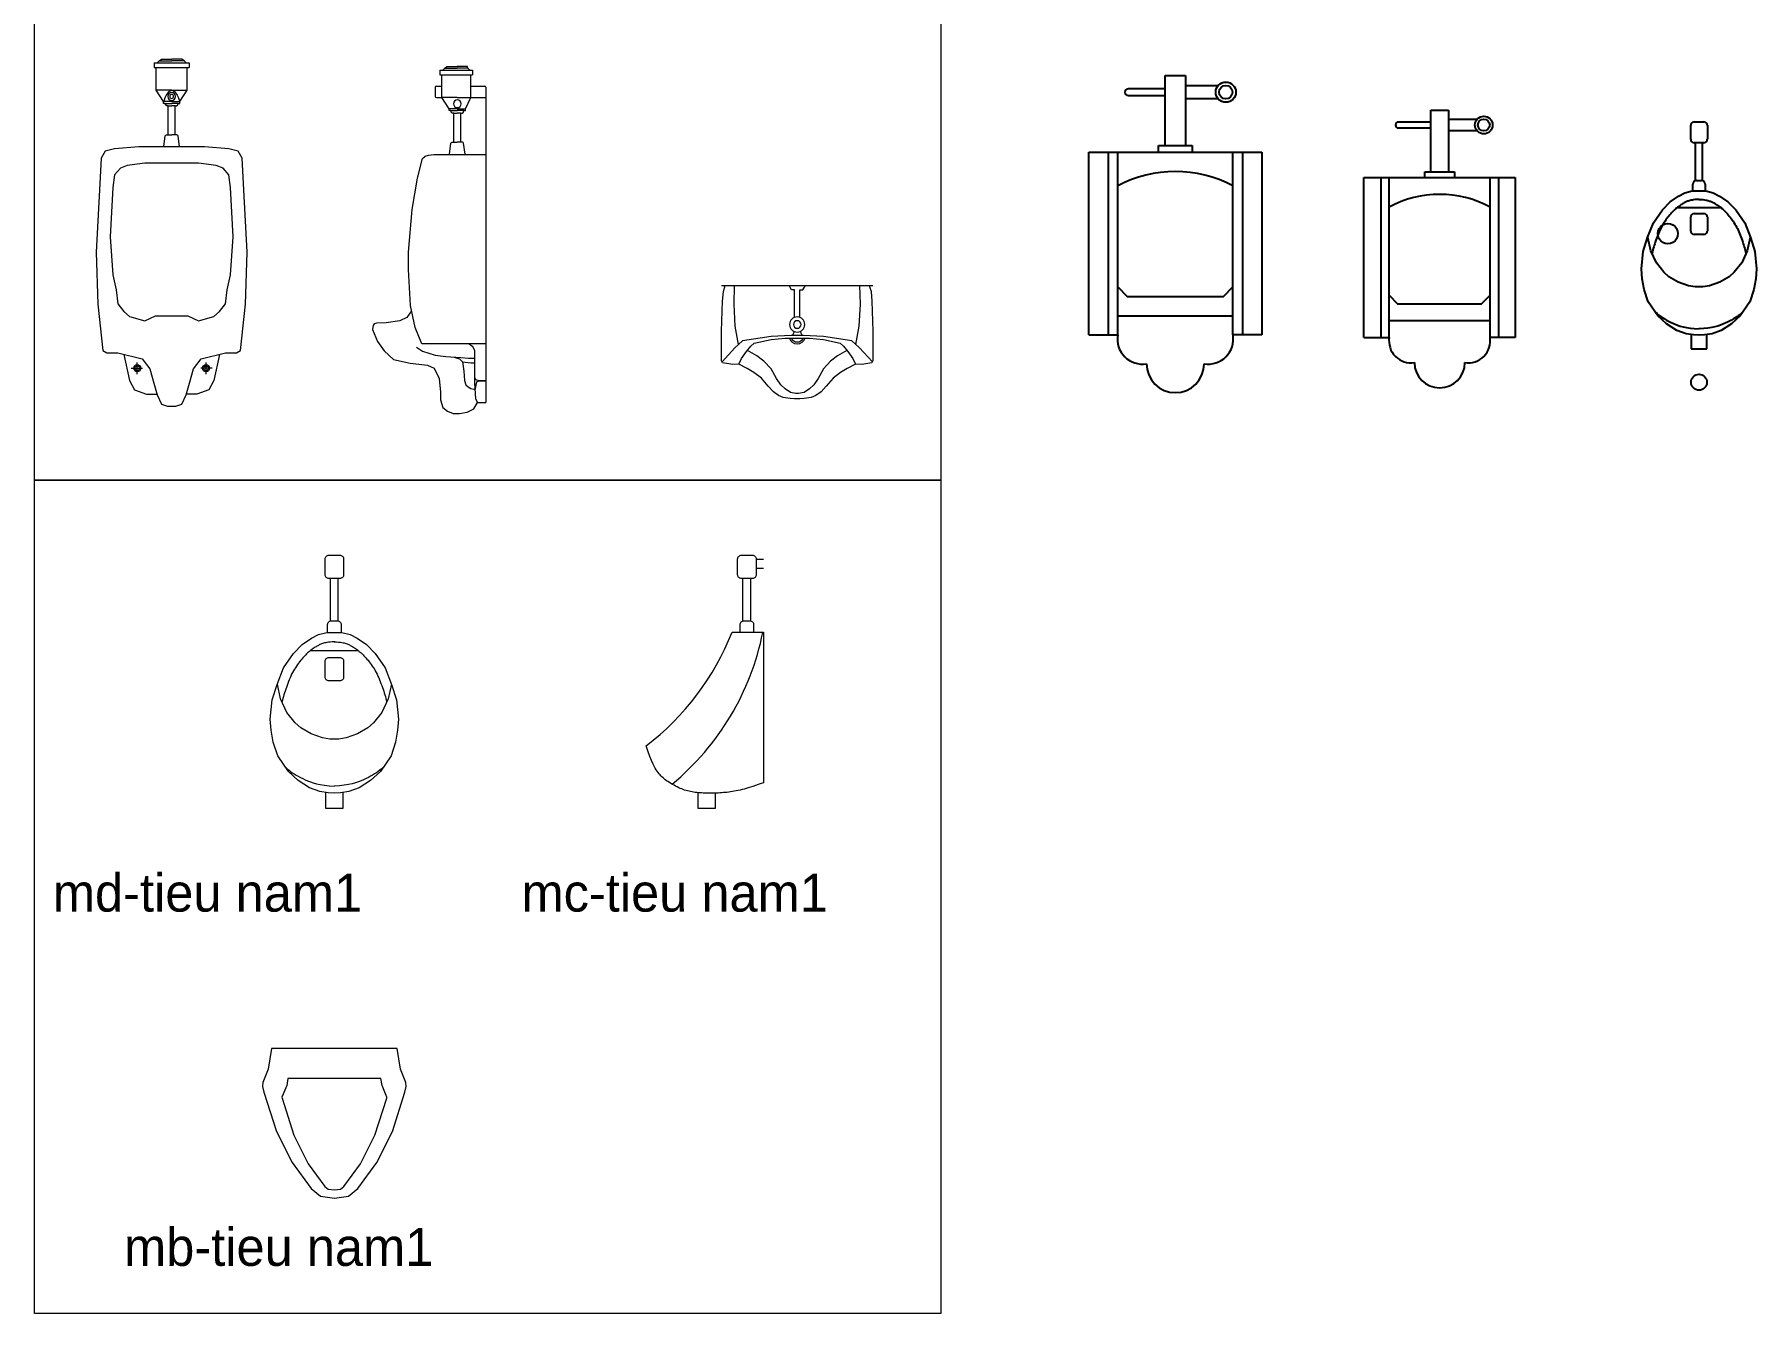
# Model space of a CAD drawing. Header units: inches. Extents: x 242965 to 445791, y 236206 to 423703.
# Drawn here: x 316928 to 321481, y 360330 to 363710 of the extents above; entities that cross this region are included whole.
import ezdxf

# ---------------------------------------------------------------- set-up
doc = ezdxf.new("R2010")
doc.units = ezdxf.units.IN
doc.header["$MEASUREMENT"] = 0
doc.layers.add('2', color=181, linetype='Continuous', lineweight=20)
doc.layers.add('9', color=251, linetype='Continuous', lineweight=13)
doc.layers.add('NOITHAT', color=8, linetype='Continuous')

# ---------------------------------------------------------------- blocks, each defined once
blk = doc.blocks.new('mc-tieunam1')
at = {"color": 44, "linetype": 'Continuous'}
blk.add_lwpolyline([(-43.5, 601), (-29.1, 601, -0.414214), (-19.1, 591), (-19.1, 549.3, -0.414214), (-29.1, 539.3), (-43.5, 539.3), (-58, 539.3, -0.414214), (-68, 549.3), (-68, 591, -0.414214), (-58, 601)], format="xyb", close=True, dxfattribs=at)
for points in [[(-19.1, 591), (0, 591)], [(-19.1, 567.1), (0, 567.1)], [(-173.2, -25.7), (-173.2, -67.8), (-150, -67.8), (-126.8, -67.8), (-126.8, -25.7)]]:
    blk.add_lwpolyline(points, dxfattribs=at)
at = {"linetype": 'Continuous'}
for points in [[(-53.9, 427.7), (-53.9, 539.3)], [(-33.2, 427.7), (-33.2, 539.3)]]:
    blk.add_lwpolyline(points, dxfattribs=at)
at = {"color": 44, "linetype": 'Continuous'}
blk.add_lwpolyline([(-61.3, 397.2), (-61.3, 417.7, -0.414214), (-51.3, 427.7), (-43.5, 427.7), (-35.7, 427.7, -0.414214), (-25.7, 417.7), (-25.7, 397.2)], format="xyb", dxfattribs=at)
at = {"linetype": 'Continuous'}
blk.add_lwpolyline([(-310, 97.2, 0.137394), (-82.9, 397.9), (0, 397.9), (0, 0), (-6, -2.2), (-13.8, -5.1), (-21, -7.6), (-27.7, -9.9), (-33.9, -11.9), (-39.9, -13.8), (-45.5, -15.5), (-51, -17), (-56.4, -18.4), (-61.6, -19.6), (-66.8, -20.8), (-71.9, -21.8), (-76.9, -22.8), (-81.8, -23.6), (-86.7, -24.4), (-91.5, -25), (-96.3, -25.6), (-101, -26), (-105.6, -26.4), (-110.2, -26.8), (-114.8, -27), (-119.3, -27.3), (-123.8, -27.4), (-128.3, -27.6), (-132.8, -27.7), (-137.2, -27.7), (-141.6, -27.8), (-146, -27.8), (-150.4, -27.7), (-154.7, -27.6), (-159, -27.5), (-163.3, -27.2), (-167.5, -27), (-171.8, -26.6), (-176, -26.2), (-180.1, -25.7), (-184.3, -25.2), (-188.4, -24.5), (-192.4, -23.7), (-196.4, -22.8), (-200.3, -21.8), (-204.2, -20.7), (-208.1, -19.5), (-212, -18.1), (-215.9, -16.6), (-219.8, -15), (-223.8, -13.2), (-227.8, -11.2), (-231.9, -9.2), (-236.1, -6.9), (-240.2, -4.6), (-244.3, -2.2), (-248.3, 0.3), (-252.2, 2.8), (-255.8, 5.3), (-259.3, 7.8), (-262.4, 10.3), (-265.3, 12.8), (-268.1, 15.3), (-270.7, 18), (-273.2, 20.7), (-275.6, 23.6), (-278.1, 26.8), (-280.6, 30.2), (-283.2, 34), (-286, 38.4), (-289, 43.7), (-292.4, 50.4), (-296, 58.8), (-300.2, 69.1), (-304.8, 81.8)], format="xyb", close=True, dxfattribs=at)
blk.add_arc((-686.4, 534.5), 698.6, 309.5835, 348.6633, dxfattribs=at)
blk = doc.blocks.new('md-tieunam1')
at = {"color": 44, "linetype": 'Continuous'}
for points in [[(0, 668.7), (14.5, 668.7, -0.414214), (24.5, 658.7), (24.5, 617.1, -0.414214), (14.5, 607.1), (0, 607.1), (-14.5, 607.1, -0.414214), (-24.5, 617.1), (-24.5, 658.7, -0.414214), (-14.5, 668.7)], [(0, 398.4), (14.5, 398.4, -0.414214), (24.5, 388.4), (24.5, 346.8, -0.414214), (14.5, 336.8), (0, 336.8), (-14.5, 336.8, -0.414214), (-24.5, 346.8), (-24.5, 388.4, -0.414214), (-14.5, 398.4)]]:
    blk.add_lwpolyline(points, format="xyb", close=True, dxfattribs=at)
at = {"linetype": 'Continuous'}
for points in [[(-10.3, 495.5), (-10.3, 607.1)], [(10.3, 495.5), (10.3, 607.1)], [(-0.5, 465), (20, 465), (41.8, 459.3), (60.6, 449.7), (85, 432.9), (108, 409.2), (134.5, 371.5), (151.4, 327.5), (164.3, 287), (169.5, 235.9), (167.2, 206.4), (161.8, 175), (149.7, 138.7), (121.6, 97.1), (95.5, 73.4), (65.4, 54.5), (38.3, 44.3), (16, 40.9), (0, 40), (-16, 40.9), (-38.3, 44.3), (-65.4, 54.5), (-95.5, 73.4), (-121.6, 97.1), (-149.7, 138.7), (-161.8, 175), (-167.2, 206.4), (-169.5, 235.9), (-164.3, 287), (-151.4, 327.5), (-134.5, 371.5), (-108, 409.2), (-85, 432.9), (-60.6, 449.7), (-41.8, 459.3), (-20, 465), (0.5, 465)], [(0.9, 439.8), (-5.8, 439.7), (-11.2, 439.4), (-15.8, 438.9), (-19.7, 438.3), (-23, 437.7), (-25.9, 437), (-28.6, 436.2), (-31.1, 435.3), (-33.6, 434.4), (-35.9, 433.5), (-38, 432.6), (-40, 431.6), (-42, 430.6), (-44.1, 429.5), (-46.2, 428.3), (-48.5, 427), (-50.8, 425.5), (-53.3, 423.9), (-55.8, 422.3), (-58.3, 420.5), (-60.8, 418.7), (-63.3, 416.7), (-65.9, 414.7), (-68.4, 412.6), (-70.9, 410.5), (-73.3, 408.2), (-75.8, 405.8), (-78.3, 403.2), (-80.9, 400.5), (-83.5, 397.5), (-86.2, 394.4), (-88.9, 391.1), (-91.8, 387.5), (-94.6, 383.8), (-97.4, 379.9), (-100.2, 375.8), (-103, 371.6), (-105.7, 367.4), (-108.2, 363), (-110.6, 358.6), (-112.9, 354.1), (-115.2, 349.5), (-117.3, 344.7), (-119.3, 339.8), (-121.3, 334.9), (-123.2, 329.8), (-125.1, 324.8), (-126.9, 319.7), (-128.7, 314.6), (-130.4, 309.7), (-131.9, 304.8), (-133.4, 300), (-134.8, 295.1), (-136.1, 290.3), (-137.2, 285.4), (-137.9, 282.4)], [(-63.7, 416.6), (0, 416.6), (63.7, 416.6)], [(-0.9, 439.8), (5.8, 439.7), (11.2, 439.4), (15.8, 438.9), (19.7, 438.3), (23, 437.7), (25.9, 437), (28.6, 436.2), (31.1, 435.3), (33.6, 434.4), (35.9, 433.5), (38, 432.6), (40, 431.6), (42, 430.6), (44.1, 429.5), (46.2, 428.3), (48.5, 427), (50.8, 425.5), (53.3, 423.9), (55.8, 422.3), (58.3, 420.5), (60.8, 418.7), (63.3, 416.7), (65.9, 414.7), (68.4, 412.6), (70.9, 410.5), (73.3, 408.2), (75.8, 405.8), (78.3, 403.2), (80.9, 400.5), (83.5, 397.5), (86.2, 394.4), (88.9, 391.1), (91.8, 387.5), (94.6, 383.8), (97.4, 379.9), (100.2, 375.8), (103, 371.6), (105.7, 367.4), (108.2, 363), (110.6, 358.6), (112.9, 354.1), (115.2, 349.5), (117.3, 344.7), (119.3, 339.8), (121.3, 334.9), (123.2, 329.8), (125.1, 324.8), (126.9, 319.7), (128.7, 314.6), (130.4, 309.7), (131.9, 304.8), (133.4, 300), (134.8, 295.1), (136.1, 290.3), (137.2, 285.4), (137.9, 282.4)], [(150.7, 328.1), (142.2, 288.9), (125.8, 253.5), (103.8, 225.6), (88.6, 212.5), (61.5, 196.5), (31.1, 185.9), (11.6, 183), (0, 183), (-11.6, 183), (-31.1, 185.9), (-61.5, 196.5), (-88.6, 212.5), (-103.8, 225.6), (-125.8, 253.5), (-142.2, 288.9), (-150.7, 328.1)], [(-127.5, 107), (-127.1, 106.7), (-123.7, 103.6), (-119.9, 100.4), (-115.8, 97.3), (-111.3, 94.1), (-106.4, 91), (-101.2, 87.9), (-95.7, 84.7), (-89.9, 81.6), (-83.8, 78.6), (-77.4, 75.6), (-70.7, 72.6), (-63.5, 69.8), (-55.7, 67.2), (-47, 64.7), (-37.3, 62.6), (-26.3, 60.9), (-13.9, 59.5), (0.2, 58.7)], [(127.5, 107), (127.1, 106.7), (123.7, 103.6), (119.9, 100.4), (115.8, 97.3), (111.3, 94.1), (106.4, 91), (101.2, 87.9), (95.7, 84.7), (89.9, 81.6), (83.8, 78.6), (77.4, 75.6), (70.7, 72.6), (63.5, 69.8), (55.7, 67.2), (47, 64.7), (37.3, 62.6), (26.3, 60.9), (13.9, 59.5), (-0.2, 58.7)]]:
    blk.add_lwpolyline(points, dxfattribs=at)
at = {"color": 44, "linetype": 'Continuous'}
blk.add_lwpolyline([(-17.8, 465), (-17.8, 485.5, -0.414214), (-7.8, 495.5), (0, 495.5), (7.8, 495.5, -0.414214), (17.8, 485.5), (17.8, 465)], format="xyb", dxfattribs=at)
blk.add_lwpolyline([(-23.2, 42.1), (-23.2, 0), (0, 0), (23.2, 0), (23.2, 42.1)], dxfattribs=at)
blk = doc.blocks.new('mb-tieunam1')
at = {"linetype": 'Continuous'}
for points in [[(-165.9, 0), (-174.6, -54.6), (-188.7, -89.4), (-190, -100), (-186.5, -114.9), (-153.3, -219), (-111.8, -301.3), (-61.7, -369.9), (-37.1, -389.4), (0, -395), (37.1, -389.4), (61.7, -369.9), (111.8, -301.3), (153.3, -219), (186.5, -114.9), (190, -100), (188.7, -89.4), (174.6, -54.6), (165.9, 0)], [(-123.2, -78.9), (-126.1, -97), (-138.8, -128.3), (-138.3, -130.5), (-106.9, -228.9), (-69, -304), (-25.3, -363.9), (-16.5, -370.9), (0, -373.3), (16.5, -370.9), (25.3, -363.9), (69, -304), (106.9, -228.9), (138.3, -130.5), (138.8, -128.3), (126.1, -97), (123.2, -78.9)]]:
    blk.add_lwpolyline(points, close=True, dxfattribs=at)
blk = doc.blocks.new('A$C5A1123E4')
for p, q in [((154.1, 907.4), (154.1, 895)), ((245.9, 907.4), (245.9, 895)), ((200, 835), (159.1, 835)), ((200, 835), (240.9, 835)), ((200, 805), (178.6, 805)), ((200, 805), (221.4, 805)), ((92.8, 100.4), (123.3, 100.4)), ((109.1, 84.5), (109.1, 115.9)), ((307.2, 100.4), (276.7, 100.4)), ((290.9, 84.5), (290.9, 115.9))]:
    blk.add_line(p, q)
for points in [[(161.8, 907.4), (167, 912.6), (200, 912.6)], [(167, 912.6), (172.7, 916.8), (200, 916.8)], [(233, 912.6), (227.3, 916.8), (200, 916.8)], [(238.2, 907.4), (233, 912.6), (200, 912.6)], [(154.1, 907.4), (200, 907.4), (245.9, 907.4)], [(154.1, 895), (200, 895), (245.9, 895)], [(182.7, 800.2), (178.6, 800.2), (178.6, 805), (159.1, 835), (159.1, 895)], [(217.3, 800.2), (221.4, 800.2), (221.4, 805), (240.9, 835), (240.9, 895)], [(200, 835), (191.4, 830.9), (185.2, 822), (182.3, 814.9), (179.8, 808.3), (178.6, 805)], [(200, 835), (208.6, 830.9), (214.8, 822), (217.7, 814.9), (220.2, 808.3), (221.4, 805)], [(190.9, 793.4), (186.8, 793.9), (183.6, 796.1), (182.7, 800.2), (200, 800.2)], [(190.9, 717.1), (190.9, 793.4), (200, 793.4)], [(209.1, 793.4), (213.2, 793.9), (216.4, 796.1), (217.3, 800.2), (200, 800.2)], [(209.1, 717.1), (209.1, 793.4), (200, 793.4)], [(73.9, 136.9), (88.8, 67.7), (102.1, 43.3), (133.2, 32.2), (161.4, 32.2)], [(326.1, 136.9), (311.2, 67.7), (297.9, 43.3), (266.8, 32.2), (238.6, 32.2)]]:
    blk.add_lwpolyline(points)
for points in [[(200, 0), (211.3, 0), (226.9, 5.6), (238, 30), (246.9, 61.1), (258, 98.8), (277.9, 125), (342.3, 140.9), (371.2, 140.9), (382.3, 147.6), (395.6, 269.7), (400, 407.2), (391.2, 571.5), (386.7, 655.8), (375.6, 673.5), (351.2, 680.2), (286.8, 685), (200, 685), (113.2, 685), (48.8, 680.2), (24.4, 673.5), (13.3, 655.8), (8.8, 571.5), (0, 407.2), (4.4, 269.7), (17.7, 147.6), (28.8, 140.9), (57.7, 140.9), (122.1, 125), (142, 98.8), (153.1, 61.1), (162, 30), (173.1, 5.6), (188.7, 0)], [(200, 642.5), (128.7, 642.5), (82.1, 635.8), (64.3, 629.2), (48.8, 611.4), (44.4, 578.1), (37.7, 447.2), (44.4, 347.3), (53.2, 307.8), (57.7, 270.1), (73.2, 250.1), (88.8, 236.8), (128.7, 225.7), (157.6, 239), (200, 239), (242.4, 239), (271.3, 225.7), (311.2, 236.8), (326.8, 250.1), (342.3, 270.1), (346.8, 307.8), (355.6, 347.3), (362.3, 447.2), (355.6, 578.1), (351.2, 611.4), (335.7, 629.2), (317.9, 635.8), (271.3, 642.5)]]:
    blk.add_lwpolyline(points, close=True)
for points in [[(179.6, 685), (183.2, 714.5, -0.378986), (186.2, 717.1), (200, 717.1)], [(220.4, 685), (216.8, 714.5, 0.378986), (213.8, 717.1), (200, 717.1)]]:
    blk.add_lwpolyline(points, format="xyb")
for centre, radius in [((109.1, 100.4), 9.34), ((109.1, 100.4), 6.34), ((290.9, 100.4), 9.34), ((290.9, 100.4), 6.34)]:
    blk.add_circle(centre, radius)
for radius, start, end in [(10.3, 90, 270), (5.27, 90, 270), (10.3, 270, 90), (5.27, 270, 90)]:
    blk.add_arc((200, 818.4), radius, start, end)
blk = doc.blocks.new('A$C38C35E8E')
for p, q in [((169.1, 865), (183.5, 865)), ((178.5, 907.4), (178.5, 895)), ((259.9, 865), (297, 865)), ((264.9, 907.4), (264.9, 895)), ((166.1, 862), (166.1, 838)), ((169.1, 835), (185.6, 835)), ((224.4, 835), (183.5, 835)), ((224.4, 835), (259.9, 835)), ((259.9, 835), (300, 835)), ((300, 862), (300, 29.1)), ((224.4, 805), (203, 805)), ((224.4, 805), (245.8, 805)), ((255.9, 182.9), (245.9, 184)), ((265.8, 176.2), (255.9, 182.9)), ((216.4, 148.9), (230.4, 144.1)), ((230.4, 144.1), (238.1, 136.4)), ((253.6, 146.3), (270.3, 146.3)), ((270.3, 166.3), (265.8, 176.2)), ((270.3, 80), (270.3, 166.3)), ((238.1, 136.4), (260.3, 134.2)), ((260.3, 134.2), (270.3, 134.2)), ((270.3, 95.5), (270.3, 114.3)), ((273.6, 88.8), (270.3, 95.5)), ((180.1, 56.4), (180.1, 35.7)), ((263.6, 75.5), (263.6, 75.5)), ((273.6, 39), (270.3, 80)), ((271.7, 61.9), (275.8, 83.3)), ((282.4, 86.6), (273.6, 88.8)), ((275.8, 83.3), (282.4, 86.6)), ((282.4, 86.6), (300, 86.6)), ((300, 86.6), (282.4, 86.6)), ((180.1, 35.7), (186.1, 15.8)), ((186.1, 15.8), (198.3, 5.8)), ((198.3, 5.8), (213.8, 0)), ((230.4, 0), (250.3, 3.6)), ((250.3, 3.6), (268, 12.5)), ((268, 12.5), (278, 29.1)), ((278, 29.1), (273.6, 39)), ((278, 29.1), (300, 29.1)), ((213.8, 0), (230.4, 0))]:
    blk.add_line(p, q)
for points in [[(186.2, 907.4), (191.4, 912.6), (224.4, 912.6)], [(191.4, 912.6), (197.1, 916.8), (224.4, 916.8)], [(252, 912.6), (251.7, 916.8), (224.4, 916.8)], [(257.2, 907.4), (252, 912.6), (224.4, 912.6)], [(178.5, 907.4), (224.4, 907.4), (264.9, 907.4)], [(178.5, 895), (224.4, 895), (264.9, 895)], [(207.1, 800.2), (203, 800.2), (203, 805), (183.5, 835), (183.5, 895)], [(241.7, 800.2), (245.8, 800.2), (245.8, 805), (259.9, 835), (259.9, 895)], [(215.3, 793.4), (211.2, 793.9), (208, 796.1), (207.1, 800.2), (224.4, 800.2)], [(215.3, 717.1), (215.3, 793.4), (224.4, 793.4)], [(233.5, 793.4), (237.6, 793.9), (240.8, 796.1), (241.7, 800.2), (224.4, 800.2)], [(233.5, 717.1), (233.5, 793.4), (224.4, 793.4)], [(300, 184), (130.9, 184), (112.8, 227.1), (100.7, 285.5), (95, 380.1), (95, 426.4), (104.7, 539.1), (118.8, 621.7), (132.6, 674.2), (139.6, 680), (148.2, 682.7), (162.6, 684), (300, 684)], [(103.7, 271.2), (90.7, 253.3), (72.5, 245.2), (36.3, 239.2), (11, 239), (4.9, 236.9), (1.8, 232.9), (1, 228.1), (0, 221.6), (13.4, 190.5), (30.7, 165.6), (55.6, 142.6), (99.6, 133), (145.6, 127.3), (162.8, 119.6), (176.3, 92.8), (180.1, 56.4)], [(116.1, 175.2), (132.8, 164.8), (166.2, 154.1), (193.9, 150.8), (233.7, 147.5), (253.6, 146.3)], [(238.1, 136.4), (241.8, 112.1), (243, 87.4), (247.2, 75.6), (252.8, 70), (260.4, 66.2), (268, 63.9), (271.5, 64.3)]]:
    blk.add_lwpolyline(points)
for points in [[(204, 685), (207.7, 714.5, -0.378986), (210.6, 717.1), (224.4, 717.1)], [(244.8, 685), (241.2, 714.5, 0.378986), (238.2, 717.1), (224.4, 717.1)]]:
    blk.add_lwpolyline(points, format="xyb")
for centre, radius, start, end in [((169.1, 862), 3, 90, 180), ((297, 862), 3, 0, 90), ((169.1, 838), 3, 180, 270), ((224.4, 818.4), 10.3, 90, 270), ((224.4, 818.4), 10.3, 270, 90)]:
    blk.add_arc(centre, radius, start, end)
blk = doc.blocks.new('A$C4DA575E6')
for p, q in [((185, 288.1), (178.3, 300)), ((192.8, 288.1), (185, 288.1)), ((192.8, 215.5), (192.8, 288.1)), ((207.2, 215.5), (207.2, 288.1)), ((207.2, 288.1), (215, 288.1)), ((215, 288.1), (221.7, 300))]:
    blk.add_line(p, q)
for points in [[(390.6, 300), (395.1, 283.5), (397.6, 258.6), (400, 179.4), (400, 100.9), (397.6, 95), (370.6, 91.4), (354.5, 91.9), (332, 80.8), (314.6, 69.8), (294.8, 55.1), (276.4, 33.5), (263.1, 18.4), (249.3, 8.7), (237.3, 3.8), (218.7, 1.3), (207.2, 0), (200, 0), (192.8, 0), (181.3, 1.3), (162.7, 3.8), (150.7, 8.7), (136.9, 18.4), (123.6, 33.5), (105.2, 55.1), (85.4, 69.8), (68, 80.8), (45.5, 91.9), (29.4, 91.4), (2.4, 95), (0, 100.9), (0, 179.4), (2.4, 258.6), (4.9, 283.5), (9.4, 300)], [(0, 300), (200, 300), (400, 300)], [(44.9, 143.7), (36.2, 192.2), (33.1, 250.3), (34.3, 300)], [(355.1, 143.7), (363.8, 192.2), (366.9, 250.3), (365.7, 300)], [(398.8, 98), (365, 134.7), (344.6, 153.2), (269.2, 165.4), (216.2, 167.3), (200, 167.3), (183.8, 167.3), (130.8, 165.4), (55.4, 153.2), (35, 134.7), (1.2, 98)], [(45.5, 91.9), (52.9, 106.6), (66.3, 125.2), (77.8, 139.2), (86.1, 147.5), (130.8, 157.1), (167.9, 160.9), (200, 160.9), (232.1, 160.9), (269.2, 157.1), (313.9, 147.5), (322.2, 139.2), (333.7, 125.2), (347.1, 106.6), (354.5, 91.9)], [(192.2, 178.1), (187.3, 167.3)], [(207.8, 178.1), (212.7, 167.3)], [(331.4, 127.9), (306.9, 114.3), (288.4, 100.2), (269.2, 79.2), (255.1, 53.6), (243.6, 37), (232.1, 26.8), (218.1, 17.2), (203.4, 14), (200, 14), (196.6, 14), (181.9, 17.2), (167.9, 26.8), (156.4, 37), (144.9, 53.6), (130.8, 79.2), (111.6, 100.2), (93.1, 114.3), (68.6, 127.9)]]:
    blk.add_lwpolyline(points)
for points in [[(200, 176.6, 1), (200, 216.8, 1)], [(200, 206.8, 1), (200, 186.6, 1)]]:
    blk.add_lwpolyline(points, format="xyb", close=True)
for points in [[(179.2, 160.9, 0.329592), (200, 145.5, 0.329592), (220.8, 160.9, 0.329592)], [(184.5, 160.9, 0.30411), (200, 150.5, 0.30411), (215.5, 160.9)]]:
    blk.add_lwpolyline(points, format="xyb")
blk = doc.blocks.new('A$C4D785194')
at = {"layer": 'NOITHAT'}
for p, q in [((201.9, 838.2), (255.3, 838.2)), ((201.9, 652.8), (201.9, 838.2)), ((255.3, 838.2), (255.3, 652.8)), ((201.9, 802.6), (104.1, 802.6)), ((104.1, 784.9), (201.9, 784.9)), ((255.3, 811.5), (342.5, 811.5)), ((342.2, 776), (255.3, 776)), ((184.1, 652.8), (273, 652.8)), ((184.1, 635), (184.1, 652.8)), ((273, 652.8), (273, 635)), ((0, 635), (457.2, 635)), ((0, 152.4), (0, 635)), ((50.8, 635), (50.8, 152.4)), ((76.2, 152.4), (76.2, 635)), ((381, 152.4), (381, 635)), ((406.4, 635), (406.4, 152.4)), ((457.2, 635), (457.2, 152.4)), ((76.2, 279.4), (101.6, 254)), ((355.6, 254), (381, 279.4)), ((101.6, 254), (355.6, 254)), ((76.2, 203.2), (381, 203.2)), ((0, 152.4), (76.2, 152.4)), ((457.2, 152.4), (381, 152.4))]:
    blk.add_line(p, q, dxfattribs=at)
for radius in [26.7, 17.8]:
    blk.add_circle((361.9, 793.8), radius, dxfattribs=at)
for centre, radius, start, end in [((104.1, 793.8), 8.89, 90, 270), ((228.6, 260.4), 323.8, 61.9275, 118.0725), ((141.8, 141.8), 66.5, 170.8376, 279.1623), ((315.4, 141.8), 66.5, 260.8377, 9.1624), ((228.6, 76.2), 76.2, 180, 0)]:
    blk.add_arc(centre, radius, start, end, dxfattribs=at)
blk = doc.blocks.new('A$C59A73926')
at = {"layer": 'NOITHAT'}
for p, q in [((176.7, 733.3), (223.3, 733.3)), ((176.7, 571.1), (176.7, 733.3)), ((223.3, 733.3), (223.3, 571.1)), ((176.7, 702.2), (91.1, 702.2)), ((91.1, 686.7), (176.7, 686.7)), ((223.3, 710), (299.6, 710)), ((299.4, 678.9), (223.3, 678.9)), ((0, 555.6), (400, 555.6)), ((0, 133.3), (0, 555.6)), ((44.4, 555.6), (44.4, 133.3)), ((66.7, 133.3), (66.7, 555.6)), ((161.1, 555.6), (161.1, 571.1)), ((161.1, 571.1), (238.9, 571.1)), ((238.9, 571.1), (238.9, 555.6)), ((333.3, 133.3), (333.3, 555.6)), ((355.6, 555.6), (355.6, 133.3)), ((400, 555.6), (400, 133.3)), ((66.7, 244.4), (88.9, 222.2)), ((311.1, 222.2), (333.3, 244.4)), ((88.9, 222.2), (311.1, 222.2)), ((66.7, 177.8), (333.3, 177.8)), ((0, 133.3), (66.7, 133.3)), ((400, 133.3), (333.3, 133.3))]:
    blk.add_line(p, q, dxfattribs=at)
for radius in [23.3, 15.6]:
    blk.add_circle((316.7, 694.4), radius, dxfattribs=at)
for centre, radius, start, end in [((91.1, 694.4), 7.78, 90, 270), ((200, 227.8), 283.3, 61.9275, 118.0725), ((124.1, 124.1), 58.1, 170.8376, 279.1623), ((275.9, 124.1), 58.1, 260.8377, 9.1624), ((200, 66.7), 66.7, 180, 0)]:
    blk.add_arc(centre, radius, start, end, dxfattribs=at)
blk = doc.blocks.new('A$C54B53052')
at = {"layer": 'NOITHAT', "linetype": 'Continuous'}
for p, q in [((130.2, 663), (130.2, 700.4)), ((139.1, 709.4), (152.1, 709.4)), ((152.1, 709.4), (165.1, 709.4)), ((174.1, 700.4), (174.1, 663)), ((152.1, 654.1), (139.1, 654.1)), ((142.8, 553.9), (142.8, 654.1)), ((165.1, 654.1), (152.1, 654.1)), ((161.4, 553.9), (161.4, 654.1)), ((145.1, 553.9), (152.1, 553.9)), ((152.1, 553.9), (159.1, 553.9)), ((75.8, 497.8), (97.7, 512.9)), ((97.7, 512.9), (114.6, 521.4)), ((114.6, 521.4), (134.2, 526.6)), ((128.9, 501.4), (126.5, 500.7)), ((131.5, 502.1), (128.9, 501.4)), ((134.5, 502.6), (131.5, 502.1)), ((134.2, 526.6), (152.6, 526.6)), ((137.9, 503.2), (134.5, 502.6)), ((136.1, 526.6), (136.1, 544.9)), ((142, 503.6), (137.9, 503.2)), ((146.9, 503.8), (142, 503.6)), ((153, 503.9), (146.9, 503.8)), ((151.3, 503.9), (157.3, 503.8)), ((151.7, 526.6), (170.1, 526.6)), ((157.3, 503.8), (162.2, 503.6)), ((162.2, 503.6), (166.3, 503.2)), ((166.3, 503.2), (169.8, 502.6)), ((168.1, 544.9), (168.1, 526.6)), ((169.8, 502.6), (172.7, 502.1)), ((170.1, 526.6), (189.6, 521.4)), ((172.7, 502.1), (175.3, 501.4)), ((175.3, 501.4), (177.7, 500.7)), ((189.6, 521.4), (206.5, 512.9)), ((206.5, 512.9), (228.4, 497.8)), ((31.4, 442.7), (55.2, 476.6)), ((55.2, 476.6), (75.8, 497.8)), ((69.8, 457.1), (67.2, 453.7)), ((72.3, 460.2), (69.8, 457.1)), ((74.8, 463.2), (72.3, 460.2)), ((77.2, 466.1), (74.8, 463.2)), ((79.5, 468.7), (77.2, 466.1)), ((81.8, 471.1), (79.5, 468.7)), ((84.1, 473.4), (81.8, 471.1)), ((86.3, 475.6), (84.1, 473.4)), ((88.5, 477.6), (86.3, 475.6)), ((90.8, 479.6), (88.5, 477.6)), ((93, 481.5), (90.8, 479.6)), ((95.3, 483.3), (93, 481.5)), ((95, 483.1), (152.1, 483.1)), ((97.5, 485), (95.3, 483.3)), ((99.8, 486.7), (97.5, 485)), ((102.1, 488.2), (99.8, 486.7)), ((104.3, 489.7), (102.1, 488.2)), ((106.5, 491.1), (104.3, 489.7)), ((108.6, 492.5), (106.5, 491.1)), ((110.7, 493.7), (108.6, 492.5)), ((112.6, 494.8), (110.7, 493.7)), ((114.4, 495.7), (112.6, 494.8)), ((116.2, 496.6), (114.4, 495.7)), ((118, 497.5), (116.2, 496.6)), ((119.9, 498.3), (118, 497.5)), ((122, 499.1), (119.9, 498.3)), ((124.2, 499.9), (122, 499.1)), ((126.5, 500.7), (124.2, 499.9)), ((130.2, 420.5), (130.2, 457.9)), ((139.1, 466.9), (152.1, 466.9)), ((152.1, 483.1), (209.2, 483.1)), ((152.1, 466.9), (165.1, 466.9)), ((174.1, 457.9), (174.1, 420.5)), ((177.7, 500.7), (180, 499.9)), ((180, 499.9), (182.3, 499.1)), ((182.3, 499.1), (184.3, 498.3)), ((184.3, 498.3), (186.2, 497.5)), ((186.2, 497.5), (188, 496.6)), ((188, 496.6), (189.8, 495.7)), ((189.8, 495.7), (191.7, 494.8)), ((191.7, 494.8), (193.6, 493.7)), ((193.6, 493.7), (195.6, 492.5)), ((195.6, 492.5), (197.7, 491.1)), ((197.7, 491.1), (199.9, 489.7)), ((199.9, 489.7), (202.1, 488.2)), ((202.1, 488.2), (204.4, 486.7)), ((204.4, 486.7), (206.7, 485)), ((206.7, 485), (209, 483.3)), ((209, 483.3), (211.2, 481.5)), ((211.2, 481.5), (213.5, 479.6)), ((213.5, 479.6), (215.7, 477.6)), ((215.7, 477.6), (217.9, 475.6)), ((217.9, 475.6), (220.2, 473.4)), ((220.2, 473.4), (222.4, 471.1)), ((222.4, 471.1), (224.7, 468.7)), ((224.7, 468.7), (227, 466.1)), ((227, 466.1), (229.5, 463.2)), ((228.4, 497.8), (249, 476.6)), ((229.5, 463.2), (231.9, 460.2)), ((231.9, 460.2), (234.4, 457.1)), ((234.4, 457.1), (237, 453.7)), ((249, 476.6), (272.8, 442.7)), ((16.3, 403.2), (31.4, 442.7)), ((43.2, 409.8), (41.5, 405.3)), ((45, 414.3), (43.2, 409.8)), ((46.9, 418.6), (45, 414.3)), ((48.8, 422.9), (46.9, 418.6)), ((50.8, 427.1), (48.8, 422.9)), ((52.8, 431.1), (50.8, 427.1)), ((55, 435.1), (52.8, 431.1)), ((57.3, 439), (55, 435.1)), ((59.7, 442.8), (57.3, 439)), ((62.2, 446.5), (59.7, 442.8)), ((64.7, 450.2), (62.2, 446.5)), ((67.2, 453.7), (64.7, 450.2)), ((152.1, 411.5), (139.1, 411.5)), ((165.1, 411.5), (152.1, 411.5)), ((237, 453.7), (239.5, 450.2)), ((239.5, 450.2), (242.1, 446.5)), ((242.1, 446.5), (244.5, 442.8)), ((244.5, 442.8), (246.9, 439)), ((246.9, 439), (249.2, 435.1)), ((249.2, 435.1), (251.4, 431.1)), ((251.4, 431.1), (253.4, 427.1)), ((253.4, 427.1), (255.4, 422.9)), ((255.4, 422.9), (257.3, 418.6)), ((257.3, 418.6), (259.2, 414.3)), ((259.2, 414.3), (261, 409.8)), ((261, 409.8), (262.7, 405.3)), ((272.8, 442.7), (287.9, 403.2)), ((0, 321), (4.7, 366.9)), ((4.7, 366.9), (16.3, 403.2)), ((24.5, 368.6), (16.9, 403.7)), ((39.3, 336.8), (24.5, 368.6)), ((29, 365.4), (28.4, 362.7)), ((30, 369.8), (29, 365.4)), ((31.2, 374.2), (30, 369.8)), ((32.4, 378.5), (31.2, 374.2)), ((33.7, 382.8), (32.4, 378.5)), ((35.1, 387.2), (33.7, 382.8)), ((36.6, 391.6), (35.1, 387.2)), ((38.2, 396.2), (36.6, 391.6)), ((39.8, 400.7), (38.2, 396.2)), ((41.5, 405.3), (39.8, 400.7)), ((262.7, 405.3), (264.4, 400.7)), ((264.4, 400.7), (266, 396.2)), ((279.7, 368.6), (265, 336.8)), ((266, 396.2), (267.6, 391.6)), ((267.6, 391.6), (269.1, 387.2)), ((269.1, 387.2), (270.5, 382.8)), ((270.5, 382.8), (271.8, 378.5)), ((271.8, 378.5), (273.1, 374.2)), ((273.1, 374.2), (274.2, 369.8)), ((274.2, 369.8), (275.2, 365.4)), ((275.2, 365.4), (275.8, 362.7)), ((287.3, 403.7), (279.7, 368.6)), ((287.9, 403.2), (299.6, 366.9)), ((299.6, 366.9), (304.2, 321)), ((2.1, 294.6), (0, 321)), ((59, 311.8), (39.3, 336.8)), ((265, 336.8), (245.2, 311.8)), ((304.2, 321), (302.1, 294.6)), ((6.9, 266.4), (2.1, 294.6)), ((72.6, 300), (59, 311.8)), ((96.9, 285.6), (72.6, 300)), ((124.2, 276.2), (96.9, 285.6)), ((141.7, 273.5), (124.2, 276.2)), ((152.1, 273.5), (141.7, 273.5)), ((162.6, 273.5), (152.1, 273.5)), ((180, 276.2), (162.6, 273.5)), ((207.3, 285.6), (180, 276.2)), ((231.6, 300), (207.3, 285.6)), ((245.2, 311.8), (231.6, 300)), ((302.1, 294.6), (297.3, 266.4)), ((17.8, 233.8), (6.9, 266.4)), ((43, 196.4), (17.8, 233.8)), ((286.5, 233.8), (261.2, 196.4)), ((297.3, 266.4), (286.5, 233.8)), ((37.7, 205.4), (38.1, 205.1)), ((38.1, 205.1), (41.1, 202.3)), ((41.1, 202.3), (44.5, 199.5)), ((66.4, 175.2), (43, 196.4)), ((44.5, 199.5), (48.2, 196.6)), ((48.2, 196.6), (52.3, 193.8)), ((52.3, 193.8), (56.6, 191)), ((56.6, 191), (61.3, 188.2)), ((61.3, 188.2), (66.2, 185.4)), ((66.2, 185.4), (71.4, 182.6)), ((71.4, 182.6), (76.9, 179.8)), ((232.8, 182.6), (227.3, 179.8)), ((238, 185.4), (232.8, 182.6)), ((261.2, 196.4), (237.8, 175.2)), ((242.9, 188.2), (238, 185.4)), ((247.6, 191), (242.9, 188.2)), ((251.9, 193.8), (247.6, 191)), ((256, 196.6), (251.9, 193.8)), ((259.7, 199.5), (256, 196.6)), ((263.1, 202.3), (259.7, 199.5)), ((266.2, 205.1), (263.1, 202.3)), ((266.5, 205.4), (266.2, 205.1)), ((93.4, 158.2), (66.4, 175.2)), ((76.9, 179.8), (82.7, 177.1)), ((82.7, 177.1), (88.7, 174.5)), ((88.7, 174.5), (95.1, 172)), ((117.7, 149.1), (93.4, 158.2)), ((95.1, 172), (102.1, 169.6)), ((102.1, 169.6), (109.9, 167.4)), ((109.9, 167.4), (118.7, 165.5)), ((137.7, 146.1), (117.7, 149.1)), ((118.7, 165.5), (128.5, 164)), ((128.5, 164), (139.7, 162.8)), ((131.3, 147.1), (131.3, 109.3)), ((152.1, 145.2), (137.7, 146.1)), ((139.7, 162.8), (152.3, 162)), ((164.5, 162.8), (151.9, 162)), ((166.5, 146.1), (152.1, 145.2)), ((175.7, 164), (164.5, 162.8)), ((186.5, 149.1), (166.5, 146.1)), ((173, 109.3), (173, 147.1)), ((185.6, 165.5), (175.7, 164)), ((194.3, 167.4), (185.6, 165.5)), ((210.8, 158.2), (186.5, 149.1)), ((202.1, 169.6), (194.3, 167.4)), ((209.1, 172), (202.1, 169.6)), ((215.5, 174.5), (209.1, 172)), ((237.8, 175.2), (210.8, 158.2)), ((221.6, 177.1), (215.5, 174.5)), ((227.3, 179.8), (221.6, 177.1)), ((131.3, 109.3), (152.1, 109.3)), ((152.1, 109.3), (173, 109.3))]:
    blk.add_line(p, q, dxfattribs=at)
blk.add_circle((152.1, 21.1), 21.1, dxfattribs=at)
for centre, start, end in [((139.1, 700.4), 90, 180), ((165.1, 700.4), 0, 90), ((139.1, 663), 180, 270), ((165.1, 663), 270, 0), ((145.1, 544.9), 90, 180), ((159.1, 544.9), 0, 90), ((139.1, 457.9), 90, 180), ((165.1, 457.9), 0, 90), ((139.1, 420.5), 180, 270), ((165.1, 420.5), 270, 0)]:
    blk.add_arc(centre, 8.97, start, end, dxfattribs=at)
at = {"layer": 'NOITHAT', "extrusion": (0, 0, -1)}
for start_param, end_param in [(5.497787, 8.63938), (5.497787, 8.63938), (2.356194, 5.497787), (2.356194, 5.497787)]:
    blk.add_ellipse((69.8, 413.7), major_axis=(-18.9, 18.9), ratio=1, start_param=start_param, end_param=end_param, dxfattribs=at)

msp = doc.modelspace()

# ---------------------------------------------------------------- linework, layer by layer
at = {"layer": '9'}
for points in [[(319324.595, 362531.868), (316928.148, 362531.868), (316928.148, 363899.703), (319324.595, 363899.703)], [(316928.148, 362531.868), (319324.595, 362531.868), (319324.595, 360330.172), (316928.148, 360330.172)]]:
    msp.add_lwpolyline(points, close=True, dxfattribs=at)

# ---------------------------------------------------------------- block references
for name, p in [('A$C5A1123E4', (317090.906, 362727.678)), ('A$C38C35E8E', (317821.573, 362708.473)), ('A$C4D785194', (319715.496, 362763.636)), ('A$C59A73926', (320442.735, 362776.276)), ('A$C54B53052', (321176.298, 362769.956)), ('A$C4DA575E6', (318744.523, 362746.885)), ('md-tieunam1', (317721.011, 361665.153)), ('mc-tieunam1', (318855.07, 361732.932)), ('mb-tieunam1', (317721.011, 361030.153))]:
    msp.add_blockref(name, p, dxfattribs=at)

# ---------------------------------------------------------------- texts
at = {"layer": '2'}
for s, p in [('md-tieu nam1', (316976.845, 361392.189)), ('mc-tieu nam1', (318215.617, 361392.189)), ('mb-tieu nam1', (317165.066, 360456.134))]:
    msp.add_text(s, height=100, dxfattribs=at).set_placement(p)

doc.saveas('drawing.dxf')
